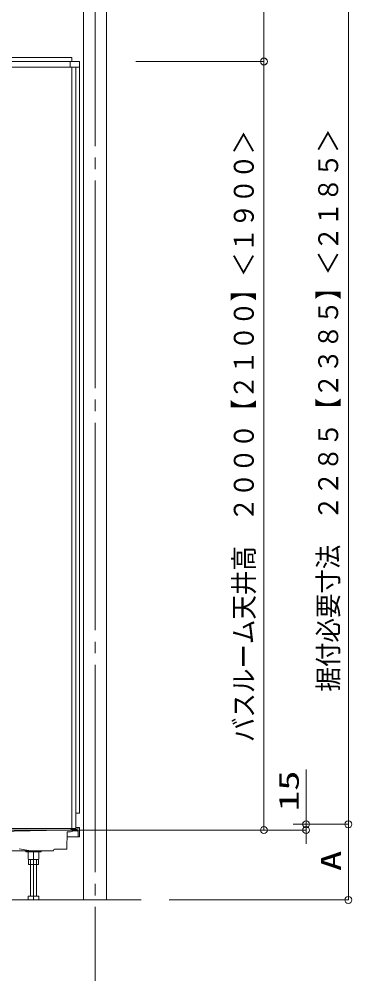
# Model space of a CAD drawing. Units: millimetres on the paper. Extents: x -305 to 305, y -152 to 152.
# Drawn here: x -195.7 to -166.8, y 18 to 101.4 of the extents above; entities that cross this region are included whole.
import ezdxf
from ezdxf.enums import TextEntityAlignment as Align

# ---------------------------------------------------------------- set-up
doc = ezdxf.new("R2010")
doc.units = ezdxf.units.MM
for name, pattern in [('DASHED2', [3, 2, -1]), ('LONG_CHAIN', [21, 18, -1, 1, -1]), ('LONG_DOUBLE_CHAIN', [21.8, 18, -1, 0.6, -0.6, 0.6, -1])]:
    doc.linetypes.add(name, pattern=pattern)
doc.layers.add('0-0_0', color=7, linetype='Continuous', lineweight=9)
doc.layers.add('0-1_VIEW0001', color=7, linetype='DASHED2', lineweight=9)
doc.styles.add('ＭＳ ゴシック', font='')
doc.styles.get('ＭＳ ゴシック').set_extended_font_data('MS Gothic')

# ---------------------------------------------------------------- blocks, each defined once
blk = doc.blocks.new('_ORIGIN')
at = {"layer": '0-0_0'}
blk.add_line((0, 0), (-1, 0), dxfattribs=at)
blk.add_circle((0, 0), 0.5, dxfattribs=at)

msp = doc.modelspace()

# ---------------------------------------------------------------- linework, layer by layer
at = {"layer": '0-0_0'}
for p, q in [((-174.424, 98.358), (-174.424, 107.158)), ((-167.091, 32.191), (-167.091, 107.158)), ((-185.551, 97.758), (-174.424, 97.758)), ((-184.551, 97.758), (-174.425, 97.758)), ((-174.425, 31.691), (-174.425, 97.158)), ((-170.757, 32.191), (-170.757, 32.791)), ((-184.551, 31.091), (-174.425, 31.091)), ((-181.885, 31.091), (-170.757, 31.091)), ((-170.977, 31.591), (-167.091, 31.591)), ((-170.757, 31.091), (-170.757, 31.591)), ((-170.225, 31.591), (-167.091, 31.591)), ((-167.091, 25.625), (-167.091, 30.991)), ((-170.757, 30.491), (-170.757, 29.891)), ((-182.64, 25.025), (-167.091, 25.025))]:
    msp.add_line(p, q, dxfattribs=at)
msp.add_lwpolyline([(-171.885, 31.591), (-170.757, 31.591), (-170.757, 36.349)], dxfattribs=at)
at = {"layer": '0-1_VIEW0001', "linetype": 'Continuous'}
for p, q in [((-190.091, 108.425), (-190.091, 25.025)), ((-188.091, 108.425), (-188.091, 25.025)), ((-248.425, 97.758), (-190.425, 97.758)), ((-218.758, 98.091), (-191.091, 98.091)), ((-191.258, 97.758), (-191.258, 97.258)), ((-191.091, 98.091), (-191.091, 97.758)), ((-190.425, 97.758), (-190.425, 97.258)), ((-248.425, 97.258), (-190.425, 97.258)), ((-190.425, 32.558), (-190.758, 32.558)), ((-226.564, 31.225), (-190.758, 31.225)), ((-191.925, 31.091), (-216.591, 30.525)), ((-191.925, 31.091), (-191.225, 31.105)), ((-191.505, 30.93), (-191.206, 30.936)), ((-191.091, 31.158), (-190.659, 31.158)), ((-191, 31.021), (-190.634, 31.021)), ((-190.425, 31.325), (-190.758, 31.325)), ((-190.56, 30.524), (-190.567, 30.956)), ((-190.559, 31.292), (-190.559, 31.256)), ((-190.439, 30.524), (-190.425, 31.325)), ((-190.472, 30.491), (-191.513, 30.491)), ((-206.993, 29.291), (-194.758, 29.291)), ((-195.674, 29.468), (-194.852, 29.31)), ((-195.107, 29.257), (-195.108, 29.291)), ((-192.698, 29.291), (-194.662, 29.291)), ((-193.743, 29.257), (-193.742, 29.291)), ((-193.807, 29.191), (-195.04, 29.191)), ((-194.887, 29.191), (-194.887, 28.57)), ((-194.808, 28.525), (-194.887, 28.57)), ((-194.858, 28.525), (-194.858, 28.091)), ((-194.808, 28.525), (-194.041, 28.525)), ((-194.691, 28.525), (-194.691, 25.358)), ((-194.158, 28.525), (-194.158, 25.358)), ((-193.963, 28.57), (-194.041, 28.525)), ((-193.963, 29.191), (-193.963, 28.57)), ((-194.858, 28.091), (-193.991, 28.091)), ((-185.086, 25.025), (-253.091, 25.025)), ((-194.887, 25.358), (-193.963, 25.358)), ((-194.887, 25.358), (-194.887, 25.07)), ((-194.808, 25.025), (-194.887, 25.07)), ((-194.808, 25.025), (-194.041, 25.025)), ((-193.963, 25.07), (-194.041, 25.025)), ((-193.963, 25.358), (-193.963, 25.07))]:
    msp.add_line(p, q, dxfattribs=at)
at = {"layer": '0-1_VIEW0001', "linetype": 'LONG_CHAIN'}
for p, q in [((-189.091, 108.425), (-189.091, 18.017)), ((-194.425, 29.291), (-194.425, 25.025))]:
    msp.add_line(p, q, dxfattribs=at)
at = {"layer": '0-1_VIEW0001', "color": 5, "linetype": 'Continuous'}
for p, q in [((-191.091, 31.225), (-191.091, 97.258)), ((-190.758, 31.225), (-190.758, 97.258)), ((-190.425, 32.558), (-190.425, 97.258))]:
    msp.add_line(p, q, dxfattribs=at)
at = {"layer": '0-1_VIEW0001', "linetype": 'LONG_DOUBLE_CHAIN'}
for p in [(-286.188, 31.091), (-263.573, 31.091)]:
    msp.add_line(p, (-181.091, 31.091), dxfattribs=at)
at = {"layer": '0-1_VIEW0001', "linetype": 'Continuous'}
for points in [[(-191.505, 30.93), (-191.531, 29.425), (-192.598, 29.425)], [(-194.858, 28.525), (-193.991, 28.525), (-193.991, 28.091)]]:
    msp.add_lwpolyline(points, dxfattribs=at)
for centre, radius, start, end in [((-191.227, 31.205), 0.1, 271.14576, 312.55971), ((-191.211, 31.202), 0.267, 271.14576, 312.02359), ((-191.091, 31.058), 0.1, 90, 132.55975), ((-190.988, 30.955), 0.0667, 100.26425, 132.02361), ((-190.659, 31.258), 0.1, 270, 359), ((-190.634, 30.955), 0.0667, 1, 90), ((-190.525, 31.291), 0.0333, 90, 179), ((-190.527, 30.525), 0.0333, 181, 270), ((-190.472, 30.525), 0.0333, 270, 359), ((-195.04, 29.258), 0.0667, 181, 270), ((-194.662, 30.291), 1, 259.05782, 270), ((-193.809, 29.258), 0.0667, 270, 359), ((-192.598, 29.325), 0.1, 90, 179)]:
    msp.add_arc(centre, radius, start, end, dxfattribs=at)

# ---------------------------------------------------------------- block references
at = {"layer": '0-0_0', "xscale": 0.6, "yscale": 0.6}
for p, rotation in [((-174.425, 97.758), 90), ((-174.424, 97.758), 270), ((-170.757, 31.591), 270), ((-167.091, 31.591), 270), ((-167.091, 31.591), 90), ((-174.425, 31.091), 270), ((-170.757, 31.091), 90), ((-167.091, 25.025), 270)]:
    msp.add_blockref('_ORIGIN', p, dxfattribs=dict(at, rotation=rotation))

# ---------------------------------------------------------------- texts
at = {"layer": '0-0_0', "style": 'ＭＳ ゴシック'}
for s, width, p in [('バスルーム天井高\u3000２０００【２１００】＜１９００＞', 0.9, (-174.787, 38.724)), ('据付必要寸法\u3000２２８５【２３８５】＜２１８５＞', 0.9, (-167.454, 43.104)), ('15', 1.5, (-170.874, 32.727)), ('A', 1.5, (-167.208, 27.538))]:
    msp.add_text(s, height=1.73, rotation=90, dxfattribs=dict(at, width=width)).set_placement(p, align=Align.BOTTOM_LEFT)

doc.saveas('drawing.dxf')
